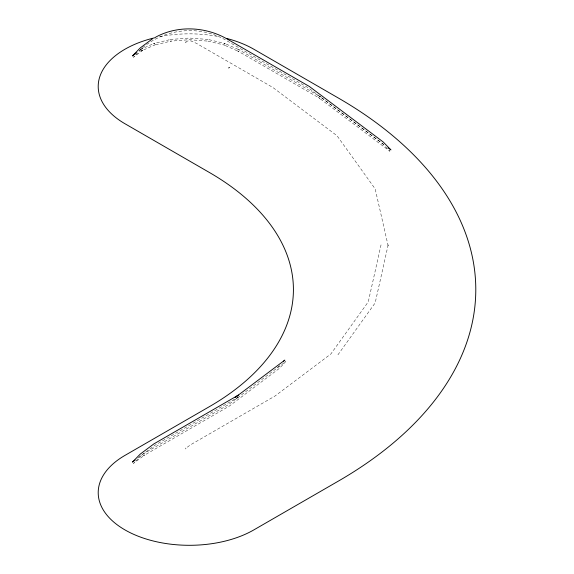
<?xml version="1.0" encoding="UTF-8"?>
<svg xmlns="http://www.w3.org/2000/svg" width="574" height="574" viewBox="0 0 574 574"><rect width="100%" height="100%" fill="white"/><g stroke="black" fill="none" stroke-linecap="round" stroke-linejoin="round"><path stroke-width="0.43" stroke-dasharray="2.87 2.15" d="M388.168 244.876L375.174 302.907L337.06 356.031M279.488 365.731L277.005 368.113M141.29 49.249L133.477 57.249L143.737 49.529L141.039 51.05L155.202 44.772L154.162 45.131L171.16 41.063L170.593 41.141L189.398 39.714L208.204 41.141L207.637 41.063L224.635 45.131L223.595 44.772L238.949 51.574L237.658 50.928L319.883 98.405L318.498 97.515L389.889 151.227L382.076 143.235L308.511 87.937L227.684 41.271C199.515 23.814 162.392 28.305 138.707 51.208M141.29 455.419L133.477 463.419L144.799 454.895L143.414 455.785L229.306 406.105L279.545 368.257L285.859 361.441L228.409 404.677L142.517 454.35L143.902 453.467M137.832 458.03L154.786 445.316L237.744 397.423M236.05 398.916L239.293 396.526M141.577 48.89L142.89 48.058M140.185 49.579L154.6 43.194L153.559 43.552L170.844 39.419L170.284 39.498L189.398 38.042L208.513 39.498L207.946 39.419L225.238 43.552L224.197 43.194L239.738 50.074L238.447 49.436L320.787 96.97L319.402 96.088L383.776 144.526M388.168 245.902L375.174 188.889L337.06 135.765L272.93 87.521L196.48 43.38L191.185 41.034A3.566 2.059 0 0 0 186.873 41.364A3.566 2.059 0 0 0 186.306 43.846M381.036 244.876L368.278 301.845L330.875 353.971L274.874 396.11L190.374 444.9L186.306 447.957L185.833 448.983L185.833 447.957M185.833 41.787L185.833 42.82M159.672 36.714A91.187 52.65 0 0 1 219.117 36.714"/><path stroke-width="0.86" d="M283.692 361.182L284.819 360.113L235.146 397.488L238.397 395.099L153.889 443.889L140.25 454.099L132.436 462.092L135.134 460.061M136.612 52.779L132.436 55.922L140.25 47.929L152.34 38.881M228.596 67.947L229.528 67.409M155.719 37.123C178.284 24.904 206.662 26.684 228.474 39.778L309.415 86.509L383.116 141.907L390.93 149.907L388.067 147.755M155.353 37.64A91.187 52.65 0 0 0 124.917 123.711L209.424 172.501A286.756 165.556 0 0 1 209.424 406.636L124.917 455.426A91.187 52.65 0 0 0 124.917 529.881A91.187 52.65 0 0 0 253.88 529.881L338.387 481.091A469.137 270.856 0 0 0 338.387 98.046L253.88 49.256A91.187 52.65 0 0 0 226.838 38.48"/></g></svg>
